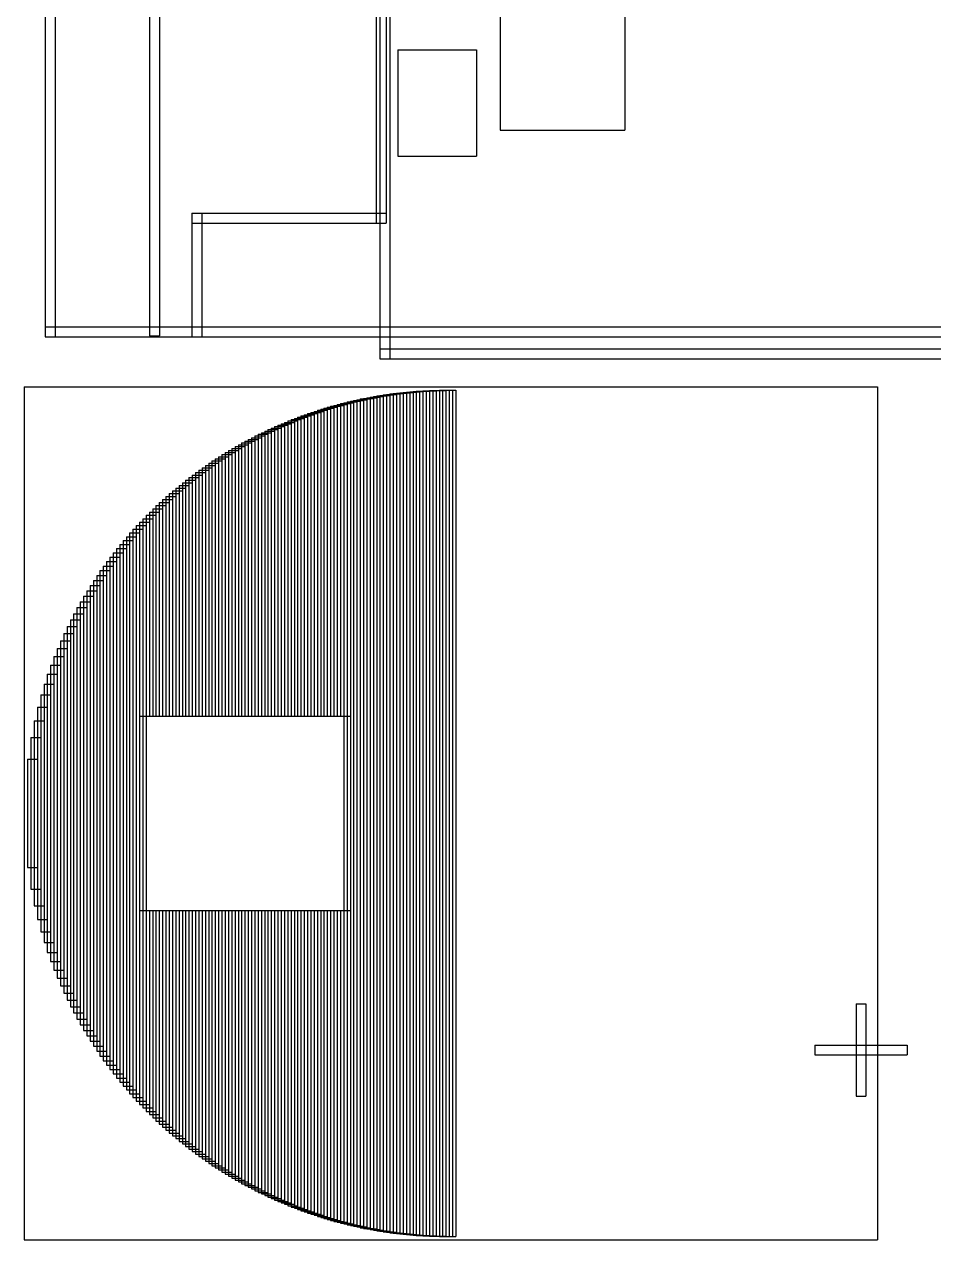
# Model space of a CAD drawing. Header units: metres. Extents: x 0 to 5834, y -4040 to 50.
# Drawn here: x 4884 to 5318, y -2087 to -1506 of the extents above; entities that cross this region are included whole.
import ezdxf

# ---------------------------------------------------------------- set-up
doc = ezdxf.new("R2010")
doc.units = ezdxf.units.M

msp = doc.modelspace()

# ---------------------------------------------------------------- linework, layer by layer
at = {"layer": '1'}
for p, q in [((4893.637795, -1231.188976), (4893.637795, -1655.598425)), ((4898.362205, -1231.188976), (4898.362205, -1655.598425)), ((4943.480315, -1231.188976), (4943.480315, -1655.204724)), ((4948.204724, -1231.188976), (4948.204724, -1655.204724)), ((5053.598425, -1231.188976), (5053.598425, -1655.598425)), ((5058.322835, -1231.188976), (5058.322835, -1655.598425)), ((5051.905512, -1286.307087), (5051.905512, -1601.267717)), ((5056.629921, -1286.307087), (5056.629921, -1601.267717)), ((5111.177165, -1310.849646), (5111.177165, -1556.725157)), ((5170.744094, -1310.849646), (5170.744094, -1556.725157)), ((5062.161417, -1518.384331), (5099.759843, -1518.384331)), ((5062.161417, -1518.384331), (5062.161417, -1569.190472)), ((5099.759843, -1518.384331), (5099.759843, -1569.190472)), ((5111.177165, -1556.725157), (5170.744094, -1556.725157)), ((5062.161417, -1569.190472), (5099.759843, -1569.190472)), ((4963.716535, -1596.543307), (4968.440945, -1596.543307)), ((4963.716535, -1596.543307), (4963.716535, -1655.598425)), ((4963.716535, -1596.543307), (5056.629921, -1596.543307)), ((4963.716535, -1596.543307), (4963.716535, -1601.267717)), ((4968.440945, -1596.543307), (4968.440945, -1655.598425)), ((5056.629921, -1596.543307), (5056.629921, -1601.267717)), ((4963.716535, -1601.267717), (5056.629921, -1601.267717)), ((5051.905512, -1601.267717), (5056.629921, -1601.267717)), ((4893.637795, -1650.874016), (5758.322835, -1650.874016)), ((4893.637795, -1650.874016), (4893.637795, -1655.598425)), ((5053.598425, -1650.874016), (5058.322835, -1650.874016)), ((5053.598425, -1650.874016), (5053.598425, -1666.149606)), ((5058.322835, -1650.874016), (5058.322835, -1666.149606)), ((4893.637795, -1655.598425), (5758.322835, -1655.598425)), ((4893.637795, -1655.598425), (4898.362205, -1655.598425)), ((4943.480315, -1655.204724), (4948.204724, -1655.204724)), ((4963.716535, -1655.598425), (4968.440945, -1655.598425)), ((5053.598425, -1655.598425), (5058.322835, -1655.598425)), ((5053.598425, -1661.425197), (5613.322835, -1661.425197)), ((5053.598425, -1661.425197), (5053.598425, -1666.149606)), ((5053.598425, -1666.149606), (5613.322835, -1666.149606)), ((5053.598425, -1666.149606), (5058.322835, -1666.149606)), ((4883.629921, -1679.606299), (5291.503937, -1679.606299)), ((4883.629921, -1679.606299), (4883.629921, -2087.480315)), ((5291.503937, -1679.606299), (5291.503937, -2087.480315)), ((5042.645669, -1685.708661), (5047.370079, -1685.708661)), ((5042.645669, -1685.708661), (5042.645669, -2081.377953)), ((5044.220472, -1685.354331), (5048.944882, -1685.354331)), ((5044.220472, -1685.354331), (5044.220472, -2081.732283)), ((5045.795276, -1685.03937), (5050.519685, -1685.03937)), ((5045.795276, -1685.03937), (5045.795276, -2082.047244)), ((5047.370079, -1684.724409), (5052.094488, -1684.724409)), ((5047.370079, -1684.724409), (5047.370079, -2082.362205)), ((5047.370079, -1685.708661), (5047.370079, -2081.377953)), ((5048.944882, -1684.448819), (5053.669291, -1684.448819)), ((5048.944882, -1684.448819), (5048.944882, -2082.637795)), ((5048.944882, -1685.354331), (5048.944882, -2081.732283)), ((5050.519685, -1684.173228), (5055.244094, -1684.173228)), ((5050.519685, -1684.173228), (5050.519685, -2082.913386)), ((5050.519685, -1685.03937), (5050.519685, -2082.047244)), ((5052.094488, -1683.897638), (5056.818898, -1683.897638)), ((5052.094488, -1683.897638), (5052.094488, -2083.188976)), ((5052.094488, -1684.724409), (5052.094488, -2082.362205)), ((5053.669291, -1683.622047), (5058.393701, -1683.622047)), ((5053.669291, -1683.622047), (5053.669291, -2083.464567)), ((5053.669291, -1684.448819), (5053.669291, -2082.637795)), ((5055.244094, -1683.385827), (5059.968504, -1683.385827)), ((5055.244094, -1683.385827), (5055.244094, -2083.700787)), ((5055.244094, -1684.173228), (5055.244094, -2082.913386)), ((5056.818898, -1683.149606), (5061.543307, -1683.149606)), ((5056.818898, -1683.149606), (5056.818898, -2083.937008)), ((5056.818898, -1683.897638), (5056.818898, -2083.188976)), ((5058.393701, -1683.622047), (5058.393701, -2083.464567)), ((5058.433071, -1682.952756), (5063.15748, -1682.952756)), ((5058.433071, -1682.952756), (5058.433071, -2084.133858)), ((5059.968504, -1683.385827), (5059.968504, -2083.700787)), ((5060.007874, -1682.755906), (5064.732283, -1682.755906)), ((5060.007874, -1682.755906), (5060.007874, -2084.330709)), ((5061.543307, -1683.149606), (5061.543307, -2083.937008)), ((5061.582677, -1682.559055), (5066.307087, -1682.559055)), ((5061.582677, -1682.559055), (5061.582677, -2084.527559)), ((5063.15748, -1682.362205), (5067.88189, -1682.362205)), ((5063.15748, -1682.362205), (5063.15748, -2084.724409)), ((5063.15748, -1682.952756), (5063.15748, -2084.133858)), ((5064.732283, -1682.204724), (5069.456693, -1682.204724)), ((5064.732283, -1682.204724), (5064.732283, -2084.88189)), ((5064.732283, -1682.755906), (5064.732283, -2084.330709)), ((5066.307087, -1682.047244), (5071.031496, -1682.047244)), ((5066.307087, -1682.047244), (5066.307087, -2085.03937)), ((5066.307087, -1682.559055), (5066.307087, -2084.527559)), ((5067.88189, -1681.889764), (5072.606299, -1681.889764)), ((5067.88189, -1681.889764), (5067.88189, -2085.19685)), ((5067.88189, -1682.362205), (5067.88189, -2084.724409)), ((5069.456693, -1681.771654), (5074.181102, -1681.771654)), ((5069.456693, -1681.771654), (5069.456693, -2085.314961)), ((5069.456693, -1682.204724), (5069.456693, -2084.88189)), ((5071.031496, -1681.653543), (5075.755906, -1681.653543)), ((5071.031496, -1681.653543), (5071.031496, -2085.433071)), ((5071.031496, -1682.047244), (5071.031496, -2085.03937)), ((5072.606299, -1681.574803), (5077.330709, -1681.574803)), ((5072.606299, -1681.574803), (5072.606299, -2085.511811)), ((5072.606299, -1681.889764), (5072.606299, -2085.19685)), ((5074.181102, -1681.456693), (5078.905512, -1681.456693)), ((5074.181102, -1681.456693), (5074.181102, -2085.629921)), ((5074.181102, -1681.771654), (5074.181102, -2085.314961)), ((5075.755906, -1681.377953), (5080.480315, -1681.377953)), ((5075.755906, -1681.377953), (5075.755906, -2085.708661)), ((5075.755906, -1681.653543), (5075.755906, -2085.433071)), ((5077.330709, -1681.299213), (5082.055118, -1681.299213)), ((5077.330709, -1681.299213), (5077.330709, -2085.787402)), ((5077.330709, -1681.574803), (5077.330709, -2085.511811)), ((5078.905512, -1681.259843), (5083.629921, -1681.259843)), ((5078.905512, -1681.259843), (5078.905512, -2085.826772)), ((5078.905512, -1681.456693), (5078.905512, -2085.629921)), ((5080.480315, -1681.220472), (5085.204724, -1681.220472)), ((5080.480315, -1681.220472), (5080.480315, -2085.866142)), ((5080.480315, -1681.377953), (5080.480315, -2085.708661)), ((5082.055118, -1681.181102), (5086.779528, -1681.181102)), ((5082.055118, -1681.181102), (5082.055118, -2085.905512)), ((5082.055118, -1681.299213), (5082.055118, -2085.787402)), ((5083.629921, -1681.181102), (5088.354331, -1681.181102)), ((5083.629921, -1681.181102), (5083.629921, -2085.905512)), ((5083.629921, -1681.259843), (5083.629921, -2085.826772)), ((5085.204724, -1681.181102), (5089.929134, -1681.181102)), ((5085.204724, -1681.181102), (5085.204724, -2085.905512)), ((5085.204724, -1681.220472), (5085.204724, -2085.866142)), ((5086.779528, -1681.181102), (5086.779528, -2085.905512)), ((5088.354331, -1681.181102), (5088.354331, -2085.905512)), ((5089.929134, -1681.181102), (5089.929134, -2085.905512)), ((5022.173228, -1691.259843), (5026.897638, -1691.259843)), ((5022.173228, -1691.259843), (5022.173228, -1837.047244)), ((5023.748031, -1690.748031), (5028.472441, -1690.748031)), ((5023.748031, -1690.748031), (5023.748031, -1837.047244)), ((5025.322835, -1690.23622), (5030.047244, -1690.23622)), ((5025.322835, -1690.23622), (5025.322835, -1837.047244)), ((5026.897638, -1689.76378), (5031.622047, -1689.76378)), ((5026.897638, -1689.76378), (5026.897638, -1837.047244)), ((5026.897638, -1691.259843), (5026.897638, -1837.047244)), ((5028.472441, -1689.291339), (5033.19685, -1689.291339)), ((5028.472441, -1689.291339), (5028.472441, -1837.047244)), ((5028.472441, -1690.748031), (5028.472441, -1837.047244)), ((5030.047244, -1688.858268), (5034.771654, -1688.858268)), ((5030.047244, -1688.858268), (5030.047244, -1837.047244)), ((5030.047244, -1690.23622), (5030.047244, -1837.047244)), ((5031.622047, -1688.385827), (5036.346457, -1688.385827)), ((5031.622047, -1688.385827), (5031.622047, -1837.047244)), ((5031.622047, -1689.76378), (5031.622047, -1837.047244)), ((5033.19685, -1687.992126), (5037.92126, -1687.992126)), ((5033.19685, -1687.992126), (5033.19685, -1837.047244)), ((5033.19685, -1689.291339), (5033.19685, -1837.047244)), ((5034.771654, -1687.559055), (5039.496063, -1687.559055)), ((5034.771654, -1687.559055), (5034.771654, -1837.047244)), ((5034.771654, -1688.858268), (5034.771654, -1837.047244)), ((5036.346457, -1687.165354), (5041.070866, -1687.165354)), ((5036.346457, -1687.165354), (5036.346457, -2079.92126)), ((5036.346457, -1688.385827), (5036.346457, -1837.047244)), ((5037.92126, -1686.771654), (5042.645669, -1686.771654)), ((5037.92126, -1686.771654), (5037.92126, -2080.314961)), ((5037.92126, -1687.992126), (5037.92126, -1837.047244)), ((5039.496063, -1686.417323), (5044.220472, -1686.417323)), ((5039.496063, -1686.417323), (5039.496063, -2080.669291)), ((5039.496063, -1687.559055), (5039.496063, -1837.047244)), ((5041.070866, -1686.062992), (5045.795276, -1686.062992)), ((5041.070866, -1686.062992), (5041.070866, -2081.023622)), ((5041.070866, -1687.165354), (5041.070866, -2079.92126)), ((5042.645669, -1686.771654), (5042.645669, -2080.314961)), ((5044.220472, -1686.417323), (5044.220472, -2080.669291)), ((5045.795276, -1686.062992), (5045.795276, -2081.023622)), ((5006.425197, -1697.165354), (5011.149606, -1697.165354)), ((5006.425197, -1697.165354), (5006.425197, -1837.047244)), ((5008, -1696.535433), (5012.724409, -1696.535433)), ((5008, -1696.535433), (5008, -1837.047244)), ((5009.574803, -1695.866142), (5014.299213, -1695.866142)), ((5009.574803, -1695.866142), (5009.574803, -1837.047244)), ((5011.149606, -1695.23622), (5015.874016, -1695.23622)), ((5011.149606, -1695.23622), (5011.149606, -1837.047244)), ((5011.149606, -1697.165354), (5011.149606, -1837.047244)), ((5012.724409, -1694.645669), (5017.448819, -1694.645669)), ((5012.724409, -1694.645669), (5012.724409, -1837.047244)), ((5012.724409, -1696.535433), (5012.724409, -1837.047244)), ((5014.299213, -1694.015748), (5019.023622, -1694.015748)), ((5014.299213, -1694.015748), (5014.299213, -1837.047244)), ((5014.299213, -1695.866142), (5014.299213, -1837.047244)), ((5015.874016, -1693.464567), (5020.598425, -1693.464567)), ((5015.874016, -1693.464567), (5015.874016, -1837.047244)), ((5015.874016, -1695.23622), (5015.874016, -1837.047244)), ((5017.448819, -1692.874016), (5022.173228, -1692.874016)), ((5017.448819, -1692.874016), (5017.448819, -1837.047244)), ((5017.448819, -1694.645669), (5017.448819, -1837.047244)), ((5019.023622, -1692.322835), (5023.748031, -1692.322835)), ((5019.023622, -1692.322835), (5019.023622, -1837.047244)), ((5019.023622, -1694.015748), (5019.023622, -1837.047244)), ((5020.598425, -1691.771654), (5025.322835, -1691.771654)), ((5020.598425, -1691.771654), (5020.598425, -1837.047244)), ((5020.598425, -1693.464567), (5020.598425, -1837.047244)), ((5022.173228, -1692.874016), (5022.173228, -1837.047244)), ((5023.748031, -1692.322835), (5023.748031, -1837.047244)), ((5025.322835, -1691.771654), (5025.322835, -1837.047244)), ((4993.826772, -1703.031496), (4998.551181, -1703.031496)), ((4993.826772, -1703.031496), (4993.826772, -1837.047244)), ((4995.401575, -1702.244094), (5000.125984, -1702.244094)), ((4995.401575, -1702.244094), (4995.401575, -1837.047244)), ((4996.976378, -1701.496063), (5001.700787, -1701.496063)), ((4996.976378, -1701.496063), (4996.976378, -1837.047244)), ((4998.551181, -1700.708661), (5003.275591, -1700.708661)), ((4998.551181, -1700.708661), (4998.551181, -1837.047244)), ((4998.551181, -1703.031496), (4998.551181, -1837.047244)), ((5000.125984, -1699.96063), (5004.850394, -1699.96063)), ((5000.125984, -1699.96063), (5000.125984, -1837.047244)), ((5000.125984, -1702.244094), (5000.125984, -1837.047244)), ((5001.700787, -1699.251969), (5006.425197, -1699.251969)), ((5001.700787, -1699.251969), (5001.700787, -1837.047244)), ((5001.700787, -1701.496063), (5001.700787, -1837.047244)), ((5003.275591, -1698.543307), (5008, -1698.543307)), ((5003.275591, -1698.543307), (5003.275591, -1837.047244)), ((5003.275591, -1700.708661), (5003.275591, -1837.047244)), ((5004.850394, -1697.834646), (5009.574803, -1697.834646)), ((5004.850394, -1697.834646), (5004.850394, -1837.047244)), ((5004.850394, -1699.96063), (5004.850394, -1837.047244)), ((5006.425197, -1699.251969), (5006.425197, -1837.047244)), ((5008, -1698.543307), (5008, -1837.047244)), ((5009.574803, -1697.834646), (5009.574803, -1837.047244)), ((4982.80315, -1709.094488), (4987.527559, -1709.094488)), ((4982.80315, -1709.094488), (4982.80315, -1837.047244)), ((4984.377953, -1708.149606), (4989.102362, -1708.149606)), ((4984.377953, -1708.149606), (4984.377953, -1837.047244)), ((4985.952756, -1707.283465), (4990.677165, -1707.283465)), ((4985.952756, -1707.283465), (4985.952756, -1837.047244)), ((4987.527559, -1706.377953), (4992.251969, -1706.377953)), ((4987.527559, -1706.377953), (4987.527559, -1837.047244)), ((4987.527559, -1709.094488), (4987.527559, -1837.047244)), ((4989.102362, -1705.511811), (4993.826772, -1705.511811)), ((4989.102362, -1705.511811), (4989.102362, -1837.047244)), ((4989.102362, -1708.149606), (4989.102362, -1837.047244)), ((4990.677165, -1704.685039), (4995.401575, -1704.685039)), ((4990.677165, -1704.685039), (4990.677165, -1837.047244)), ((4990.677165, -1707.283465), (4990.677165, -1837.047244)), ((4992.251969, -1703.858268), (4996.976378, -1703.858268)), ((4992.251969, -1703.858268), (4992.251969, -1837.047244)), ((4992.251969, -1706.377953), (4992.251969, -1837.047244)), ((4993.826772, -1705.511811), (4993.826772, -1837.047244)), ((4995.401575, -1704.685039), (4995.401575, -1837.047244)), ((4996.976378, -1703.858268), (4996.976378, -1837.047244)), ((4974.929134, -1713.976378), (4979.653543, -1713.976378)), ((4974.929134, -1713.976378), (4974.929134, -1837.047244)), ((4976.503937, -1712.952756), (4981.228346, -1712.952756)), ((4976.503937, -1712.952756), (4976.503937, -1837.047244)), ((4978.07874, -1711.968504), (4982.80315, -1711.968504)), ((4978.07874, -1711.968504), (4978.07874, -1837.047244)), ((4979.653543, -1710.984252), (4984.377953, -1710.984252)), ((4979.653543, -1710.984252), (4979.653543, -1837.047244)), ((4979.653543, -1713.976378), (4979.653543, -1837.047244)), ((4981.228346, -1710.03937), (4985.952756, -1710.03937)), ((4981.228346, -1710.03937), (4981.228346, -1837.047244)), ((4981.228346, -1712.952756), (4981.228346, -1837.047244)), ((4982.80315, -1711.968504), (4982.80315, -1837.047244)), ((4984.377953, -1710.984252), (4984.377953, -1837.047244)), ((4985.952756, -1710.03937), (4985.952756, -1837.047244)), ((4965.480315, -1720.551181), (4970.204724, -1720.551181)), ((4965.480315, -1720.551181), (4965.480315, -1837.047244)), ((4967.055118, -1719.370079), (4971.779528, -1719.370079)), ((4967.055118, -1719.370079), (4967.055118, -1837.047244)), ((4968.629921, -1718.267717), (4973.354331, -1718.267717)), ((4968.629921, -1718.267717), (4968.629921, -1837.047244)), ((4970.204724, -1717.165354), (4974.929134, -1717.165354)), ((4970.204724, -1717.165354), (4970.204724, -1837.047244)), ((4970.204724, -1720.551181), (4970.204724, -1837.047244)), ((4971.779528, -1716.062992), (4976.503937, -1716.062992)), ((4971.779528, -1716.062992), (4971.779528, -1837.047244)), ((4971.779528, -1719.370079), (4971.779528, -1837.047244)), ((4973.354331, -1715), (4978.07874, -1715)), ((4973.354331, -1715), (4973.354331, -1837.047244)), ((4973.354331, -1718.267717), (4973.354331, -1837.047244)), ((4974.929134, -1717.165354), (4974.929134, -1837.047244)), ((4976.503937, -1716.062992), (4976.503937, -1837.047244)), ((4978.07874, -1715), (4978.07874, -1837.047244)), ((4959.181102, -1725.393701), (4963.905512, -1725.393701)), ((4959.181102, -1725.393701), (4959.181102, -1837.047244)), ((4960.755906, -1724.133858), (4965.480315, -1724.133858)), ((4960.755906, -1724.133858), (4960.755906, -1837.047244)), ((4962.330709, -1722.913386), (4967.055118, -1722.913386)), ((4962.330709, -1722.913386), (4962.330709, -1837.047244)), ((4963.905512, -1721.732283), (4968.629921, -1721.732283)), ((4963.905512, -1721.732283), (4963.905512, -1837.047244)), ((4963.905512, -1725.393701), (4963.905512, -1837.047244)), ((4965.480315, -1724.133858), (4965.480315, -1837.047244)), ((4967.055118, -1722.913386), (4967.055118, -1837.047244)), ((4968.629921, -1721.732283), (4968.629921, -1837.047244)), ((4951.307087, -1732.007874), (4956.031496, -1732.007874)), ((4951.307087, -1732.007874), (4951.307087, -1837.047244)), ((4952.88189, -1730.629921), (4957.606299, -1730.629921)), ((4952.88189, -1730.629921), (4952.88189, -1837.047244)), ((4954.456693, -1729.291339), (4959.181102, -1729.291339)), ((4954.456693, -1729.291339), (4954.456693, -1837.047244)), ((4956.031496, -1727.952756), (4960.755906, -1727.952756)), ((4956.031496, -1727.952756), (4956.031496, -1837.047244)), ((4956.031496, -1732.007874), (4956.031496, -1837.047244)), ((4957.606299, -1726.653543), (4962.330709, -1726.653543)), ((4957.606299, -1726.653543), (4957.606299, -1837.047244)), ((4957.606299, -1730.629921), (4957.606299, -1837.047244)), ((4959.181102, -1729.291339), (4959.181102, -1837.047244)), ((4960.755906, -1727.952756), (4960.755906, -1837.047244)), ((4962.330709, -1726.653543), (4962.330709, -1837.047244)), ((4945.007874, -1737.874016), (4949.732283, -1737.874016)), ((4945.007874, -1737.874016), (4945.007874, -1837.047244)), ((4946.582677, -1736.338583), (4951.307087, -1736.338583)), ((4946.582677, -1736.338583), (4946.582677, -1837.047244)), ((4948.15748, -1734.88189), (4952.88189, -1734.88189)), ((4948.15748, -1734.88189), (4948.15748, -1837.047244)), ((4949.732283, -1733.425197), (4954.456693, -1733.425197)), ((4949.732283, -1733.425197), (4949.732283, -1837.047244)), ((4949.732283, -1737.874016), (4949.732283, -1837.047244)), ((4951.307087, -1736.338583), (4951.307087, -1837.047244)), ((4952.88189, -1734.88189), (4952.88189, -1837.047244)), ((4954.456693, -1733.425197), (4954.456693, -1837.047244)), ((4940.283465, -1742.598425), (4945.007874, -1742.598425)), ((4940.283465, -1742.598425), (4940.283465, -1837.047244)), ((4941.858268, -1740.984252), (4946.582677, -1740.984252)), ((4941.858268, -1740.984252), (4941.858268, -1837.047244)), ((4943.433071, -1739.409449), (4948.15748, -1739.409449)), ((4943.433071, -1739.409449), (4943.433071, -1837.047244)), ((4945.007874, -1742.598425), (4945.007874, -1837.047244)), ((4946.582677, -1740.984252), (4946.582677, -1837.047244)), ((4948.15748, -1739.409449), (4948.15748, -1837.047244)), ((4933.984252, -1749.409449), (4938.708661, -1749.409449)), ((4933.984252, -1749.409449), (4933.984252, -2017.677165)), ((4935.559055, -1747.637795), (4940.283465, -1747.637795)), ((4935.559055, -1747.637795), (4935.559055, -2019.448819)), ((4937.133858, -1745.905512), (4941.858268, -1745.905512)), ((4937.133858, -1745.905512), (4937.133858, -2021.181102)), ((4938.708661, -1744.251969), (4943.433071, -1744.251969)), ((4938.708661, -1744.251969), (4938.708661, -1837.047244)), ((4938.708661, -1749.409449), (4938.708661, -2017.677165)), ((4940.283465, -1747.637795), (4940.283465, -2019.448819)), ((4941.858268, -1745.905512), (4941.858268, -2021.181102)), ((4943.433071, -1744.251969), (4943.433071, -1837.047244)), ((4929.259843, -1754.96063), (4933.984252, -1754.96063)), ((4929.259843, -1754.96063), (4929.259843, -2012.125984)), ((4930.834646, -1753.070866), (4935.559055, -1753.070866)), ((4930.834646, -1753.070866), (4930.834646, -2014.015748)), ((4932.409449, -1751.220472), (4937.133858, -1751.220472)), ((4932.409449, -1751.220472), (4932.409449, -2015.866142)), ((4933.984252, -1754.96063), (4933.984252, -2012.125984)), ((4935.559055, -1753.070866), (4935.559055, -2014.015748)), ((4937.133858, -1751.220472), (4937.133858, -2015.866142)), ((4924.535433, -1760.944882), (4929.259843, -1760.944882)), ((4924.535433, -1760.944882), (4924.535433, -2006.141732)), ((4926.110236, -1758.897638), (4930.834646, -1758.897638)), ((4926.110236, -1758.897638), (4926.110236, -2008.188976)), ((4927.685039, -1756.929134), (4932.409449, -1756.929134)), ((4927.685039, -1756.929134), (4927.685039, -2010.15748)), ((4929.259843, -1760.944882), (4929.259843, -2006.141732)), ((4930.834646, -1758.897638), (4930.834646, -2008.188976)), ((4932.409449, -1756.929134), (4932.409449, -2010.15748)), ((4921.385827, -1765.23622), (4926.110236, -1765.23622)), ((4921.385827, -1765.23622), (4921.385827, -2001.850394)), ((4922.96063, -1763.070866), (4927.685039, -1763.070866)), ((4922.96063, -1763.070866), (4922.96063, -2004.015748)), ((4926.110236, -1765.23622), (4926.110236, -2001.850394)), ((4927.685039, -1763.070866), (4927.685039, -2004.015748)), ((4916.661417, -1772.125984), (4921.385827, -1772.125984)), ((4916.661417, -1772.125984), (4916.661417, -1994.96063)), ((4918.23622, -1769.76378), (4922.96063, -1769.76378)), ((4918.23622, -1769.76378), (4918.23622, -1997.322835)), ((4919.811024, -1767.440945), (4924.535433, -1767.440945)), ((4919.811024, -1767.440945), (4919.811024, -1999.645669)), ((4921.385827, -1772.125984), (4921.385827, -1994.96063)), ((4922.96063, -1769.76378), (4922.96063, -1997.322835)), ((4924.535433, -1767.440945), (4924.535433, -1999.645669)), ((4913.511811, -1777.047244), (4918.23622, -1777.047244)), ((4913.511811, -1777.047244), (4913.511811, -1990.03937)), ((4915.086614, -1774.527559), (4919.811024, -1774.527559)), ((4915.086614, -1774.527559), (4915.086614, -1992.559055)), ((4918.23622, -1777.047244), (4918.23622, -1990.03937)), ((4919.811024, -1774.527559), (4919.811024, -1992.559055)), ((4910.362205, -1782.362205), (4915.086614, -1782.362205)), ((4910.362205, -1782.362205), (4910.362205, -1984.724409)), ((4911.937008, -1779.645669), (4916.661417, -1779.645669)), ((4911.937008, -1779.645669), (4911.937008, -1987.440945)), ((4915.086614, -1782.362205), (4915.086614, -1984.724409)), ((4916.661417, -1779.645669), (4916.661417, -1987.440945)), ((4907.212598, -1788.070866), (4911.937008, -1788.070866)), ((4907.212598, -1788.070866), (4907.212598, -1979.015748)), ((4908.787402, -1785.15748), (4913.511811, -1785.15748)), ((4908.787402, -1785.15748), (4908.787402, -1981.929134)), ((4911.937008, -1788.070866), (4911.937008, -1979.015748)), ((4913.511811, -1785.15748), (4913.511811, -1981.929134)), ((4904.062992, -1794.212598), (4908.787402, -1794.212598)), ((4904.062992, -1794.212598), (4904.062992, -1972.874016)), ((4905.637795, -1791.062992), (4910.362205, -1791.062992)), ((4905.637795, -1791.062992), (4905.637795, -1976.023622)), ((4908.787402, -1794.212598), (4908.787402, -1972.874016)), ((4910.362205, -1791.062992), (4910.362205, -1976.023622)), ((4900.913386, -1800.984252), (4905.637795, -1800.984252)), ((4900.913386, -1800.984252), (4900.913386, -1966.102362)), ((4902.488189, -1797.519685), (4907.212598, -1797.519685)), ((4902.488189, -1797.519685), (4902.488189, -1969.566929)), ((4905.637795, -1800.984252), (4905.637795, -1966.102362)), ((4907.212598, -1797.519685), (4907.212598, -1969.566929)), ((4899.338583, -1804.645669), (4904.062992, -1804.645669)), ((4899.338583, -1804.645669), (4899.338583, -1962.440945)), ((4904.062992, -1804.645669), (4904.062992, -1962.440945)), ((4896.188976, -1812.598425), (4900.913386, -1812.598425)), ((4896.188976, -1812.598425), (4896.188976, -1954.488189)), ((4897.76378, -1808.503937), (4902.488189, -1808.503937)), ((4897.76378, -1808.503937), (4897.76378, -1958.582677)), ((4900.913386, -1812.598425), (4900.913386, -1954.488189)), ((4902.488189, -1808.503937), (4902.488189, -1958.582677)), ((4894.614173, -1817.007874), (4899.338583, -1817.007874)), ((4894.614173, -1817.007874), (4894.614173, -1950.07874)), ((4899.338583, -1817.007874), (4899.338583, -1950.07874)), ((4893.03937, -1821.732283), (4897.76378, -1821.732283)), ((4893.03937, -1821.732283), (4893.03937, -1945.354331)), ((4897.76378, -1821.732283), (4897.76378, -1945.354331)), ((4891.464567, -1826.929134), (4896.188976, -1826.929134)), ((4891.464567, -1826.929134), (4891.464567, -1940.15748)), ((4896.188976, -1826.929134), (4896.188976, -1940.15748)), ((4889.889764, -1832.755906), (4894.614173, -1832.755906)), ((4889.889764, -1832.755906), (4889.889764, -1934.330709)), ((4894.614173, -1832.755906), (4894.614173, -1934.330709)), ((4938.708661, -1837.047244), (4943.433071, -1837.047244)), ((4940.283465, -1837.047244), (4945.007874, -1837.047244)), ((4941.858268, -1837.047244), (4946.582677, -1837.047244)), ((4943.433071, -1837.047244), (4948.15748, -1837.047244)), ((4945.007874, -1837.047244), (4949.732283, -1837.047244)), ((4946.582677, -1837.047244), (4951.307087, -1837.047244)), ((4948.15748, -1837.047244), (4952.88189, -1837.047244)), ((4949.732283, -1837.047244), (4954.456693, -1837.047244)), ((4951.307087, -1837.047244), (4956.031496, -1837.047244)), ((4952.88189, -1837.047244), (4957.606299, -1837.047244)), ((4954.456693, -1837.047244), (4959.181102, -1837.047244)), ((4956.031496, -1837.047244), (4960.755906, -1837.047244)), ((4957.606299, -1837.047244), (4962.330709, -1837.047244)), ((4959.181102, -1837.047244), (4963.905512, -1837.047244)), ((4960.755906, -1837.047244), (4965.480315, -1837.047244)), ((4962.330709, -1837.047244), (4967.055118, -1837.047244)), ((4963.905512, -1837.047244), (4968.629921, -1837.047244)), ((4965.480315, -1837.047244), (4970.204724, -1837.047244)), ((4967.055118, -1837.047244), (4971.779528, -1837.047244)), ((4968.629921, -1837.047244), (4973.354331, -1837.047244)), ((4970.204724, -1837.047244), (4974.929134, -1837.047244)), ((4971.779528, -1837.047244), (4976.503937, -1837.047244)), ((4973.354331, -1837.047244), (4978.07874, -1837.047244)), ((4974.929134, -1837.047244), (4979.653543, -1837.047244)), ((4976.503937, -1837.047244), (4981.228346, -1837.047244)), ((4978.07874, -1837.047244), (4982.80315, -1837.047244)), ((4979.653543, -1837.047244), (4984.377953, -1837.047244)), ((4981.228346, -1837.047244), (4985.952756, -1837.047244)), ((4982.80315, -1837.047244), (4987.527559, -1837.047244)), ((4984.377953, -1837.047244), (4989.102362, -1837.047244)), ((4985.952756, -1837.047244), (4990.677165, -1837.047244)), ((4987.527559, -1837.047244), (4992.251969, -1837.047244)), ((4989.102362, -1837.047244), (4993.826772, -1837.047244)), ((4990.677165, -1837.047244), (4995.401575, -1837.047244)), ((4992.251969, -1837.047244), (4996.976378, -1837.047244)), ((4993.826772, -1837.047244), (4998.551181, -1837.047244)), ((4995.401575, -1837.047244), (5000.125984, -1837.047244)), ((4996.976378, -1837.047244), (5001.700787, -1837.047244)), ((4998.551181, -1837.047244), (5003.275591, -1837.047244)), ((5000.125984, -1837.047244), (5004.850394, -1837.047244)), ((5001.700787, -1837.047244), (5006.425197, -1837.047244)), ((5003.275591, -1837.047244), (5008, -1837.047244)), ((5004.850394, -1837.047244), (5009.574803, -1837.047244)), ((5006.425197, -1837.047244), (5011.149606, -1837.047244)), ((5008, -1837.047244), (5012.724409, -1837.047244)), ((5009.574803, -1837.047244), (5014.299213, -1837.047244)), ((5011.149606, -1837.047244), (5015.874016, -1837.047244)), ((5012.724409, -1837.047244), (5017.448819, -1837.047244)), ((5014.299213, -1837.047244), (5019.023622, -1837.047244)), ((5015.874016, -1837.047244), (5020.598425, -1837.047244)), ((5017.448819, -1837.047244), (5022.173228, -1837.047244)), ((5019.023622, -1837.047244), (5023.748031, -1837.047244)), ((5020.598425, -1837.047244), (5025.322835, -1837.047244)), ((5022.173228, -1837.047244), (5026.897638, -1837.047244)), ((5023.748031, -1837.047244), (5028.472441, -1837.047244)), ((5025.322835, -1837.047244), (5030.047244, -1837.047244)), ((5026.897638, -1837.047244), (5031.622047, -1837.047244)), ((5028.472441, -1837.047244), (5033.19685, -1837.047244)), ((5030.047244, -1837.047244), (5034.771654, -1837.047244)), ((5031.622047, -1837.047244), (5036.346457, -1837.047244)), ((5033.19685, -1837.047244), (5037.92126, -1837.047244)), ((5034.771654, -1837.047244), (5039.496063, -1837.047244)), ((4888.314961, -1839.370079), (4893.03937, -1839.370079)), ((4888.314961, -1839.370079), (4888.314961, -1927.716535)), ((4893.03937, -1839.370079), (4893.03937, -1927.716535)), ((4886.740157, -1847.244094), (4891.464567, -1847.244094)), ((4886.740157, -1847.244094), (4886.740157, -1919.84252)), ((4891.464567, -1847.244094), (4891.464567, -1919.84252)), ((4885.165354, -1857.598425), (4889.889764, -1857.598425)), ((4885.165354, -1857.598425), (4885.165354, -1909.488189)), ((4889.889764, -1857.598425), (4889.889764, -1909.488189)), ((4885.165354, -1909.488189), (4889.889764, -1909.488189)), ((4886.740157, -1919.84252), (4891.464567, -1919.84252)), ((4888.314961, -1927.716535), (4893.03937, -1927.716535)), ((4938.708661, -1930.03937), (4943.433071, -1930.03937)), ((4938.708661, -1930.03937), (4938.708661, -2022.834646)), ((4940.283465, -1930.03937), (4945.007874, -1930.03937)), ((4940.283465, -1930.03937), (4940.283465, -2024.488189)), ((4941.858268, -1930.03937), (4946.582677, -1930.03937)), ((4941.858268, -1930.03937), (4941.858268, -2026.102362)), ((4943.433071, -1930.03937), (4948.15748, -1930.03937)), ((4943.433071, -1930.03937), (4943.433071, -2027.677165)), ((4943.433071, -1930.03937), (4943.433071, -2022.834646)), ((4945.007874, -1930.03937), (4945.007874, -2024.488189)), ((4945.007874, -1930.03937), (4949.732283, -1930.03937)), ((4945.007874, -1930.03937), (4945.007874, -2029.212598)), ((4946.582677, -1930.03937), (4951.307087, -1930.03937)), ((4946.582677, -1930.03937), (4946.582677, -2030.748031)), ((4946.582677, -1930.03937), (4946.582677, -2026.102362)), ((4948.15748, -1930.03937), (4948.15748, -2027.677165)), ((4948.15748, -1930.03937), (4952.88189, -1930.03937)), ((4948.15748, -1930.03937), (4948.15748, -2032.204724)), ((4949.732283, -1930.03937), (4954.456693, -1930.03937)), ((4949.732283, -1930.03937), (4949.732283, -2033.661417)), ((4949.732283, -1930.03937), (4949.732283, -2029.212598)), ((4951.307087, -1930.03937), (4956.031496, -1930.03937)), ((4951.307087, -1930.03937), (4951.307087, -2035.07874)), ((4951.307087, -1930.03937), (4951.307087, -2030.748031)), ((4952.88189, -1930.03937), (4957.606299, -1930.03937)), ((4952.88189, -1930.03937), (4952.88189, -2036.456693)), ((4952.88189, -1930.03937), (4952.88189, -2032.204724)), ((4954.456693, -1930.03937), (4954.456693, -2033.661417)), ((4954.456693, -1930.03937), (4959.181102, -1930.03937)), ((4954.456693, -1930.03937), (4954.456693, -2037.795276)), ((4956.031496, -1930.03937), (4956.031496, -2035.07874)), ((4956.031496, -1930.03937), (4960.755906, -1930.03937)), ((4956.031496, -1930.03937), (4956.031496, -2039.133858)), ((4957.606299, -1930.03937), (4957.606299, -2036.456693)), ((4957.606299, -1930.03937), (4962.330709, -1930.03937)), ((4957.606299, -1930.03937), (4957.606299, -2040.433071)), ((4959.181102, -1930.03937), (4959.181102, -2037.795276)), ((4959.181102, -1930.03937), (4963.905512, -1930.03937)), ((4959.181102, -1930.03937), (4959.181102, -2041.692913)), ((4960.755906, -1930.03937), (4965.480315, -1930.03937)), ((4960.755906, -1930.03937), (4960.755906, -2042.952756)), ((4960.755906, -1930.03937), (4960.755906, -2039.133858)), ((4962.330709, -1930.03937), (4962.330709, -2040.433071)), ((4962.330709, -1930.03937), (4967.055118, -1930.03937)), ((4962.330709, -1930.03937), (4962.330709, -2044.173228)), ((4963.905512, -1930.03937), (4968.629921, -1930.03937)), ((4963.905512, -1930.03937), (4963.905512, -2045.354331)), ((4963.905512, -1930.03937), (4963.905512, -2041.692913)), ((4965.480315, -1930.03937), (4970.204724, -1930.03937)), ((4965.480315, -1930.03937), (4965.480315, -2046.535433)), ((4965.480315, -1930.03937), (4965.480315, -2042.952756)), ((4967.055118, -1930.03937), (4971.779528, -1930.03937)), ((4967.055118, -1930.03937), (4967.055118, -2047.716535)), ((4967.055118, -1930.03937), (4967.055118, -2044.173228)), ((4968.629921, -1930.03937), (4968.629921, -2045.354331)), ((4968.629921, -1930.03937), (4973.354331, -1930.03937)), ((4968.629921, -1930.03937), (4968.629921, -2048.818898)), ((4970.204724, -1930.03937), (4974.929134, -1930.03937)), ((4970.204724, -1930.03937), (4970.204724, -2049.92126)), ((4970.204724, -1930.03937), (4970.204724, -2046.535433)), ((4971.779528, -1930.03937), (4976.503937, -1930.03937)), ((4971.779528, -1930.03937), (4971.779528, -2051.023622)), ((4971.779528, -1930.03937), (4971.779528, -2047.716535)), ((4973.354331, -1930.03937), (4978.07874, -1930.03937)), ((4973.354331, -1930.03937), (4973.354331, -2052.086614)), ((4973.354331, -1930.03937), (4973.354331, -2048.818898)), ((4974.929134, -1930.03937), (4979.653543, -1930.03937)), ((4974.929134, -1930.03937), (4974.929134, -2053.110236)), ((4974.929134, -1930.03937), (4974.929134, -2049.92126)), ((4976.503937, -1930.03937), (4976.503937, -2051.023622)), ((4976.503937, -1930.03937), (4981.228346, -1930.03937)), ((4976.503937, -1930.03937), (4976.503937, -2054.133858)), ((4978.07874, -1930.03937), (4978.07874, -2052.086614)), ((4978.07874, -1930.03937), (4982.80315, -1930.03937)), ((4978.07874, -1930.03937), (4978.07874, -2055.11811)), ((4979.653543, -1930.03937), (4979.653543, -2053.110236)), ((4979.653543, -1930.03937), (4984.377953, -1930.03937)), ((4979.653543, -1930.03937), (4979.653543, -2056.102362)), ((4981.228346, -1930.03937), (4985.952756, -1930.03937)), ((4981.228346, -1930.03937), (4981.228346, -2057.047244)), ((4981.228346, -1930.03937), (4981.228346, -2054.133858)), ((4982.80315, -1930.03937), (4982.80315, -2055.11811)), ((4982.80315, -1930.03937), (4987.527559, -1930.03937)), ((4982.80315, -1930.03937), (4982.80315, -2057.992126)), ((4984.377953, -1930.03937), (4989.102362, -1930.03937)), ((4984.377953, -1930.03937), (4984.377953, -2058.937008)), ((4984.377953, -1930.03937), (4984.377953, -2056.102362)), ((4985.952756, -1930.03937), (4985.952756, -2057.047244)), ((4985.952756, -1930.03937), (4990.677165, -1930.03937)), ((4985.952756, -1930.03937), (4985.952756, -2059.80315)), ((4987.527559, -1930.03937), (4992.251969, -1930.03937)), ((4987.527559, -1930.03937), (4987.527559, -2060.708661)), ((4987.527559, -1930.03937), (4987.527559, -2057.992126)), ((4989.102362, -1930.03937), (4989.102362, -2058.937008)), ((4989.102362, -1930.03937), (4993.826772, -1930.03937)), ((4989.102362, -1930.03937), (4989.102362, -2061.574803)), ((4990.677165, -1930.03937), (4995.401575, -1930.03937)), ((4990.677165, -1930.03937), (4990.677165, -2062.401575)), ((4990.677165, -1930.03937), (4990.677165, -2059.80315)), ((4992.251969, -1930.03937), (4992.251969, -2060.708661)), ((4992.251969, -1930.03937), (4996.976378, -1930.03937)), ((4992.251969, -1930.03937), (4992.251969, -2063.228346)), ((4993.826772, -1930.03937), (4998.551181, -1930.03937)), ((4993.826772, -1930.03937), (4993.826772, -2064.055118)), ((4993.826772, -1930.03937), (4993.826772, -2061.574803)), ((4995.401575, -1930.03937), (5000.125984, -1930.03937)), ((4995.401575, -1930.03937), (4995.401575, -2064.84252)), ((4995.401575, -1930.03937), (4995.401575, -2062.401575)), ((4996.976378, -1930.03937), (5001.700787, -1930.03937)), ((4996.976378, -1930.03937), (4996.976378, -2065.590551)), ((4996.976378, -1930.03937), (4996.976378, -2063.228346)), ((4998.551181, -1930.03937), (5003.275591, -1930.03937)), ((4998.551181, -1930.03937), (4998.551181, -2066.377953)), ((4998.551181, -1930.03937), (4998.551181, -2064.055118)), ((5000.125984, -1930.03937), (5000.125984, -2064.84252)), ((5000.125984, -1930.03937), (5004.850394, -1930.03937)), ((5000.125984, -1930.03937), (5000.125984, -2067.125984)), ((5001.700787, -1930.03937), (5001.700787, -2065.590551)), ((5001.700787, -1930.03937), (5006.425197, -1930.03937)), ((5001.700787, -1930.03937), (5001.700787, -2067.834646)), ((5003.275591, -1930.03937), (5003.275591, -2066.377953)), ((5003.275591, -1930.03937), (5008, -1930.03937)), ((5003.275591, -1930.03937), (5003.275591, -2068.543307)), ((5004.850394, -1930.03937), (5004.850394, -2067.125984)), ((5004.850394, -1930.03937), (5009.574803, -1930.03937)), ((5004.850394, -1930.03937), (5004.850394, -2069.251969)), ((5006.425197, -1930.03937), (5011.149606, -1930.03937)), ((5006.425197, -1930.03937), (5006.425197, -2069.92126)), ((5006.425197, -1930.03937), (5006.425197, -2067.834646)), ((5008, -1930.03937), (5012.724409, -1930.03937)), ((5008, -1930.03937), (5008, -2070.551181)), ((5008, -1930.03937), (5008, -2068.543307)), ((5009.574803, -1930.03937), (5009.574803, -2069.251969)), ((5009.574803, -1930.03937), (5014.299213, -1930.03937)), ((5009.574803, -1930.03937), (5009.574803, -2071.220472)), ((5011.149606, -1930.03937), (5011.149606, -2069.92126)), ((5011.149606, -1930.03937), (5015.874016, -1930.03937)), ((5011.149606, -1930.03937), (5011.149606, -2071.850394)), ((5012.724409, -1930.03937), (5017.448819, -1930.03937)), ((5012.724409, -1930.03937), (5012.724409, -2072.440945)), ((5012.724409, -1930.03937), (5012.724409, -2070.551181)), ((5014.299213, -1930.03937), (5014.299213, -2071.220472)), ((5014.299213, -1930.03937), (5019.023622, -1930.03937)), ((5014.299213, -1930.03937), (5014.299213, -2073.070866)), ((5015.874016, -1930.03937), (5020.598425, -1930.03937)), ((5015.874016, -1930.03937), (5015.874016, -2073.622047)), ((5015.874016, -1930.03937), (5015.874016, -2071.850394)), ((5017.448819, -1930.03937), (5022.173228, -1930.03937)), ((5017.448819, -1930.03937), (5017.448819, -2074.212598)), ((5017.448819, -1930.03937), (5017.448819, -2072.440945)), ((5019.023622, -1930.03937), (5019.023622, -2073.070866)), ((5019.023622, -1930.03937), (5023.748031, -1930.03937)), ((5019.023622, -1930.03937), (5019.023622, -2074.76378)), ((5020.598425, -1930.03937), (5020.598425, -2073.622047)), ((5020.598425, -1930.03937), (5025.322835, -1930.03937)), ((5020.598425, -1930.03937), (5020.598425, -2075.314961)), ((5022.173228, -1930.03937), (5022.173228, -2074.212598)), ((5022.173228, -1930.03937), (5026.897638, -1930.03937)), ((5022.173228, -1930.03937), (5022.173228, -2075.826772)), ((5023.748031, -1930.03937), (5028.472441, -1930.03937)), ((5023.748031, -1930.03937), (5023.748031, -2076.338583)), ((5023.748031, -1930.03937), (5023.748031, -2074.76378)), ((5025.322835, -1930.03937), (5025.322835, -2075.314961)), ((5025.322835, -1930.03937), (5030.047244, -1930.03937)), ((5025.322835, -1930.03937), (5025.322835, -2076.850394)), ((5026.897638, -1930.03937), (5026.897638, -2075.826772)), ((5026.897638, -1930.03937), (5031.622047, -1930.03937)), ((5026.897638, -1930.03937), (5026.897638, -2077.322835)), ((5028.472441, -1930.03937), (5028.472441, -2076.338583)), ((5028.472441, -1930.03937), (5033.19685, -1930.03937)), ((5028.472441, -1930.03937), (5028.472441, -2077.795276)), ((5030.047244, -1930.03937), (5034.771654, -1930.03937)), ((5030.047244, -1930.03937), (5030.047244, -2078.228346)), ((5030.047244, -1930.03937), (5030.047244, -2076.850394)), ((5031.622047, -1930.03937), (5036.346457, -1930.03937)), ((5031.622047, -1930.03937), (5031.622047, -2078.700787)), ((5031.622047, -1930.03937), (5031.622047, -2077.322835)), ((5033.19685, -1930.03937), (5037.92126, -1930.03937)), ((5033.19685, -1930.03937), (5033.19685, -2079.094488)), ((5033.19685, -1930.03937), (5033.19685, -2077.795276)), ((5034.771654, -1930.03937), (5034.771654, -2078.228346)), ((5034.771654, -1930.03937), (5039.496063, -1930.03937)), ((5034.771654, -1930.03937), (5034.771654, -2079.527559)), ((5036.346457, -1930.03937), (5036.346457, -2078.700787)), ((5037.92126, -1930.03937), (5037.92126, -2079.094488)), ((5039.496063, -1930.03937), (5039.496063, -2079.527559)), ((4889.889764, -1934.330709), (4894.614173, -1934.330709)), ((4891.464567, -1940.15748), (4896.188976, -1940.15748)), ((4893.03937, -1945.354331), (4897.76378, -1945.354331)), ((4894.614173, -1950.07874), (4899.338583, -1950.07874)), ((4896.188976, -1954.488189), (4900.913386, -1954.488189)), ((4897.76378, -1958.582677), (4902.488189, -1958.582677)), ((4899.338583, -1962.440945), (4904.062992, -1962.440945)), ((4900.913386, -1966.102362), (4905.637795, -1966.102362)), ((4902.488189, -1969.566929), (4907.212598, -1969.566929)), ((4904.062992, -1972.874016), (4908.787402, -1972.874016)), ((4905.637795, -1976.023622), (4910.362205, -1976.023622)), ((5281.25378, -1974.685039), (5285.978189, -1974.685039)), ((5281.25378, -1974.685039), (5281.25378, -2018.779528)), ((5285.978189, -1974.685039), (5285.978189, -2018.779528)), ((4907.212598, -1979.015748), (4911.937008, -1979.015748)), ((4908.787402, -1981.929134), (4913.511811, -1981.929134)), ((4910.362205, -1984.724409), (4915.086614, -1984.724409)), ((4911.937008, -1987.440945), (4916.661417, -1987.440945)), ((4913.511811, -1990.03937), (4918.23622, -1990.03937)), ((4915.086614, -1992.559055), (4919.811024, -1992.559055)), ((4916.661417, -1994.96063), (4921.385827, -1994.96063)), ((4918.23622, -1997.322835), (4922.96063, -1997.322835)), ((4919.811024, -1999.645669), (4924.535433, -1999.645669)), ((5261.56874, -1994.370079), (5305.663228, -1994.370079)), ((5261.56874, -1994.370079), (5261.56874, -1999.094488)), ((5261.56874, -1999.094488), (5305.663228, -1999.094488)), ((5305.663228, -1994.370079), (5305.663228, -1999.094488)), ((4921.385827, -2001.850394), (4926.110236, -2001.850394)), ((4922.96063, -2004.015748), (4927.685039, -2004.015748)), ((4924.535433, -2006.141732), (4929.259843, -2006.141732)), ((4926.110236, -2008.188976), (4930.834646, -2008.188976)), ((4927.685039, -2010.15748), (4932.409449, -2010.15748)), ((4929.259843, -2012.125984), (4933.984252, -2012.125984)), ((4930.834646, -2014.015748), (4935.559055, -2014.015748)), ((4932.409449, -2015.866142), (4937.133858, -2015.866142)), ((4933.984252, -2017.677165), (4938.708661, -2017.677165)), ((4935.559055, -2019.448819), (4940.283465, -2019.448819)), ((4937.133858, -2021.181102), (4941.858268, -2021.181102)), ((4938.708661, -2022.834646), (4943.433071, -2022.834646)), ((5281.25378, -2018.779528), (5285.978189, -2018.779528)), ((4940.283465, -2024.488189), (4945.007874, -2024.488189)), ((4941.858268, -2026.102362), (4946.582677, -2026.102362)), ((4943.433071, -2027.677165), (4948.15748, -2027.677165)), ((4945.007874, -2029.212598), (4949.732283, -2029.212598)), ((4946.582677, -2030.748031), (4951.307087, -2030.748031)), ((4948.15748, -2032.204724), (4952.88189, -2032.204724)), ((4949.732283, -2033.661417), (4954.456693, -2033.661417)), ((4951.307087, -2035.07874), (4956.031496, -2035.07874)), ((4952.88189, -2036.456693), (4957.606299, -2036.456693)), ((4954.456693, -2037.795276), (4959.181102, -2037.795276)), ((4956.031496, -2039.133858), (4960.755906, -2039.133858)), ((4957.606299, -2040.433071), (4962.330709, -2040.433071)), ((4959.181102, -2041.692913), (4963.905512, -2041.692913)), ((4960.755906, -2042.952756), (4965.480315, -2042.952756)), ((4962.330709, -2044.173228), (4967.055118, -2044.173228)), ((4963.905512, -2045.354331), (4968.629921, -2045.354331)), ((4965.480315, -2046.535433), (4970.204724, -2046.535433)), ((4967.055118, -2047.716535), (4971.779528, -2047.716535)), ((4968.629921, -2048.818898), (4973.354331, -2048.818898)), ((4970.204724, -2049.92126), (4974.929134, -2049.92126)), ((4971.779528, -2051.023622), (4976.503937, -2051.023622)), ((4973.354331, -2052.086614), (4978.07874, -2052.086614)), ((4974.929134, -2053.110236), (4979.653543, -2053.110236)), ((4976.503937, -2054.133858), (4981.228346, -2054.133858)), ((4978.07874, -2055.11811), (4982.80315, -2055.11811)), ((4979.653543, -2056.102362), (4984.377953, -2056.102362)), ((4981.228346, -2057.047244), (4985.952756, -2057.047244)), ((4982.80315, -2057.992126), (4987.527559, -2057.992126)), ((4984.377953, -2058.937008), (4989.102362, -2058.937008)), ((4985.952756, -2059.80315), (4990.677165, -2059.80315)), ((4987.527559, -2060.708661), (4992.251969, -2060.708661)), ((4989.102362, -2061.574803), (4993.826772, -2061.574803)), ((4990.677165, -2062.401575), (4995.401575, -2062.401575)), ((4992.251969, -2063.228346), (4996.976378, -2063.228346)), ((4993.826772, -2064.055118), (4998.551181, -2064.055118)), ((4995.401575, -2064.84252), (5000.125984, -2064.84252)), ((4996.976378, -2065.590551), (5001.700787, -2065.590551)), ((4998.551181, -2066.377953), (5003.275591, -2066.377953)), ((5000.125984, -2067.125984), (5004.850394, -2067.125984)), ((5001.700787, -2067.834646), (5006.425197, -2067.834646)), ((5003.275591, -2068.543307), (5008, -2068.543307)), ((5004.850394, -2069.251969), (5009.574803, -2069.251969)), ((5006.425197, -2069.92126), (5011.149606, -2069.92126)), ((5008, -2070.551181), (5012.724409, -2070.551181)), ((5009.574803, -2071.220472), (5014.299213, -2071.220472)), ((5011.149606, -2071.850394), (5015.874016, -2071.850394)), ((5012.724409, -2072.440945), (5017.448819, -2072.440945)), ((5014.299213, -2073.070866), (5019.023622, -2073.070866)), ((5015.874016, -2073.622047), (5020.598425, -2073.622047)), ((5017.448819, -2074.212598), (5022.173228, -2074.212598)), ((5019.023622, -2074.76378), (5023.748031, -2074.76378)), ((5020.598425, -2075.314961), (5025.322835, -2075.314961)), ((5022.173228, -2075.826772), (5026.897638, -2075.826772)), ((5023.748031, -2076.338583), (5028.472441, -2076.338583)), ((5025.322835, -2076.850394), (5030.047244, -2076.850394)), ((5026.897638, -2077.322835), (5031.622047, -2077.322835)), ((5028.472441, -2077.795276), (5033.19685, -2077.795276)), ((5030.047244, -2078.228346), (5034.771654, -2078.228346)), ((5031.622047, -2078.700787), (5036.346457, -2078.700787)), ((5033.19685, -2079.094488), (5037.92126, -2079.094488)), ((5034.771654, -2079.527559), (5039.496063, -2079.527559)), ((5036.346457, -2079.92126), (5041.070866, -2079.92126)), ((5037.92126, -2080.314961), (5042.645669, -2080.314961)), ((5039.496063, -2080.669291), (5044.220472, -2080.669291)), ((5041.070866, -2081.023622), (5045.795276, -2081.023622)), ((5042.645669, -2081.377953), (5047.370079, -2081.377953)), ((5044.220472, -2081.732283), (5048.944882, -2081.732283)), ((5045.795276, -2082.047244), (5050.519685, -2082.047244)), ((5047.370079, -2082.362205), (5052.094488, -2082.362205)), ((5048.944882, -2082.637795), (5053.669291, -2082.637795)), ((5050.519685, -2082.913386), (5055.244094, -2082.913386)), ((5052.094488, -2083.188976), (5056.818898, -2083.188976)), ((5053.669291, -2083.464567), (5058.393701, -2083.464567)), ((5055.244094, -2083.700787), (5059.968504, -2083.700787)), ((5056.818898, -2083.937008), (5061.543307, -2083.937008)), ((5058.433071, -2084.133858), (5063.15748, -2084.133858)), ((5060.007874, -2084.330709), (5064.732283, -2084.330709)), ((5061.582677, -2084.527559), (5066.307087, -2084.527559)), ((5063.15748, -2084.724409), (5067.88189, -2084.724409)), ((5064.732283, -2084.88189), (5069.456693, -2084.88189)), ((5066.307087, -2085.03937), (5071.031496, -2085.03937)), ((5067.88189, -2085.19685), (5072.606299, -2085.19685)), ((5069.456693, -2085.314961), (5074.181102, -2085.314961)), ((5071.031496, -2085.433071), (5075.755906, -2085.433071)), ((5072.606299, -2085.511811), (5077.330709, -2085.511811)), ((5074.181102, -2085.629921), (5078.905512, -2085.629921)), ((5075.755906, -2085.708661), (5080.480315, -2085.708661)), ((5077.330709, -2085.787402), (5082.055118, -2085.787402)), ((5078.905512, -2085.826772), (5083.629921, -2085.826772)), ((5080.480315, -2085.866142), (5085.204724, -2085.866142)), ((5082.055118, -2085.905512), (5086.779528, -2085.905512)), ((5083.629921, -2085.905512), (5088.354331, -2085.905512)), ((5085.204724, -2085.905512), (5089.929134, -2085.905512)), ((4883.629921, -2087.480315), (5291.503937, -2087.480315))]:
    msp.add_line(p, q, dxfattribs=at)

doc.saveas('drawing.dxf')
